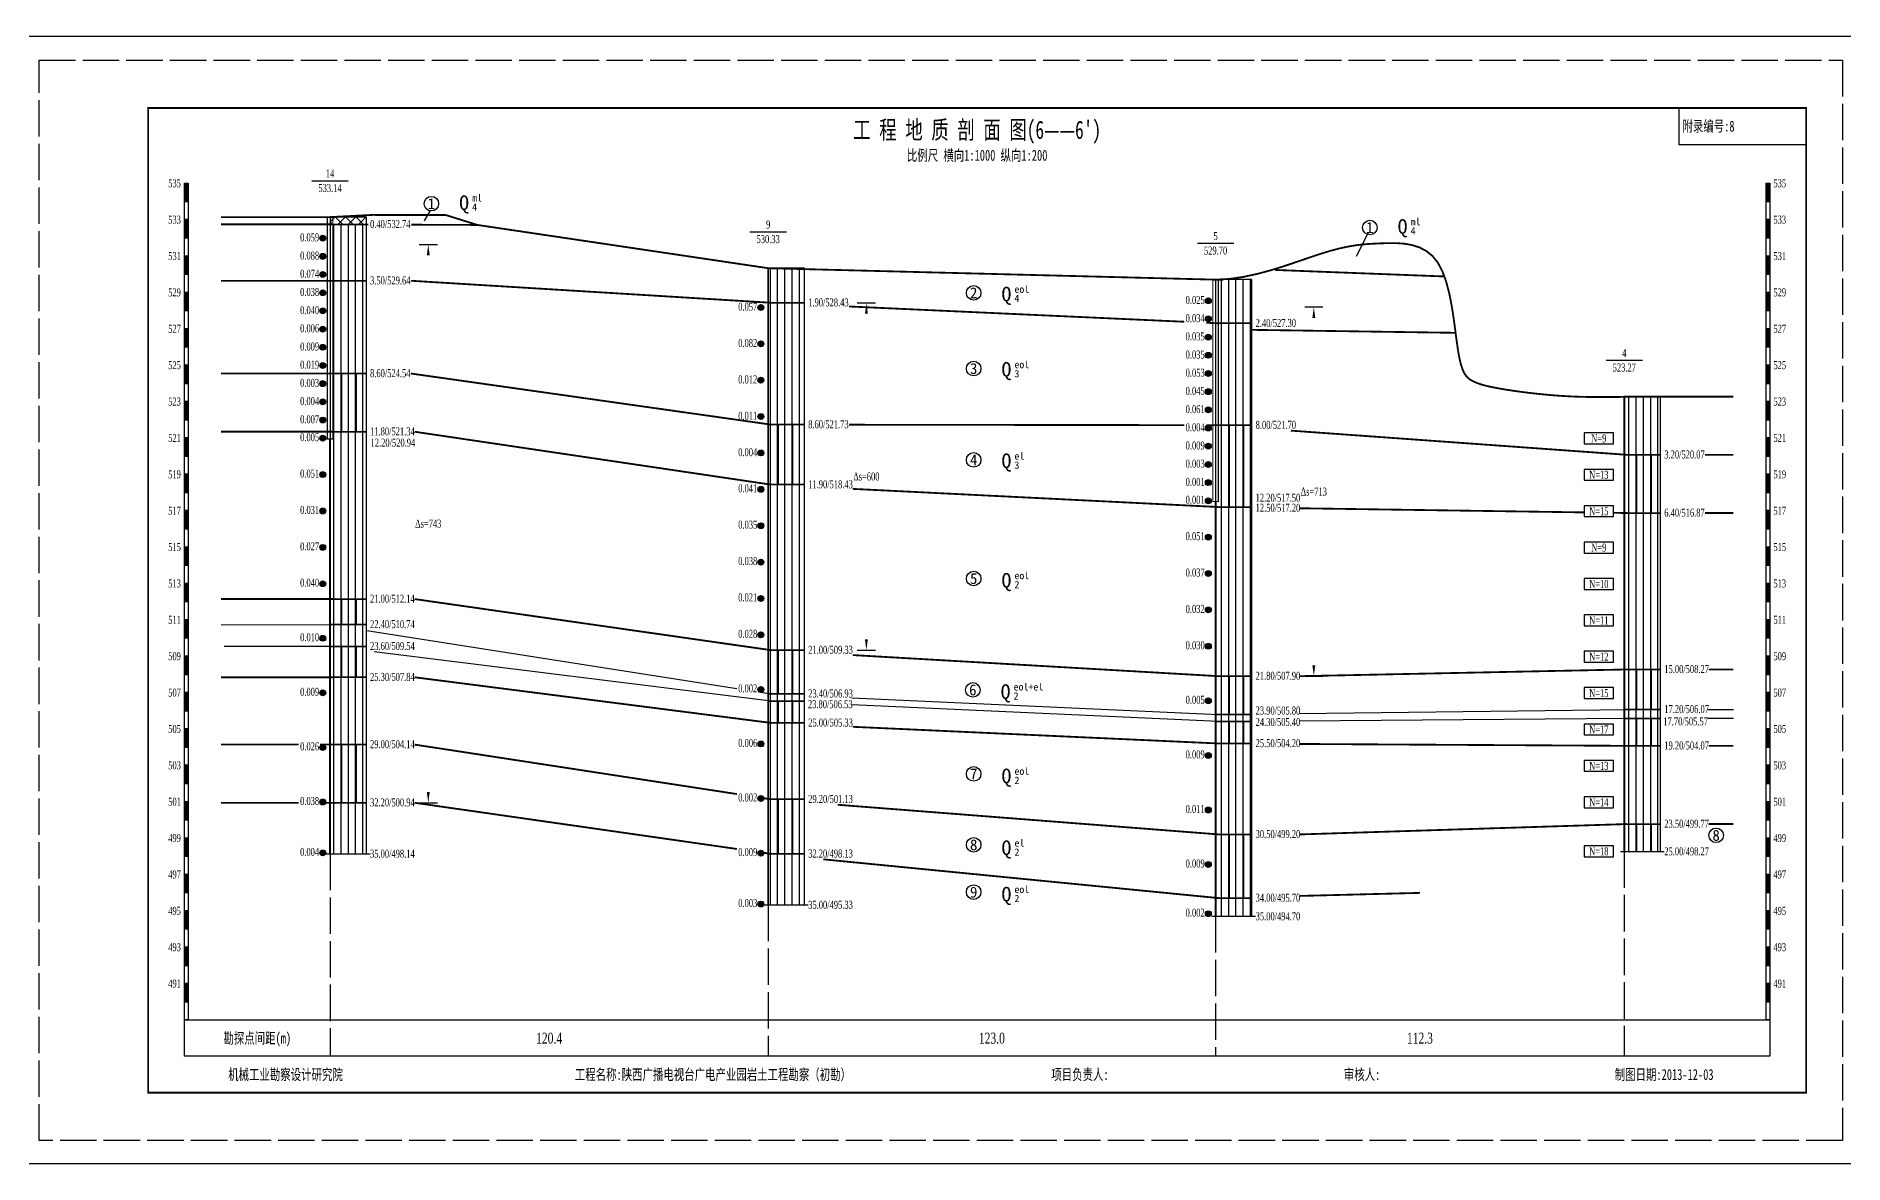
# Model space of a CAD drawing. Header units: millimetres. Extents: x -242 to 4355, y 2409 to 2741.
# Drawn here: x 2744.2 to 3241.1, y 2420 to 2730 of the extents above; entities that cross this region are included whole.
import ezdxf
from ezdxf.enums import TextEntityAlignment as Align

# ---------------------------------------------------------------- set-up
doc = ezdxf.new("R2010")
doc.units = ezdxf.units.MM
doc.linetypes.add('XX', pattern=[12, 10, -2])
doc.layers.add('MASKTEXT', color=7, linetype='Continuous')
doc.layers.add('黄土', color=52, linetype='Continuous')
doc.layers.add('打印边线框', color=3, linetype='Continuous', plot=False)
doc.styles.add('Dzcd', font='TIMES.TTF')
doc.styles.get("Standard").update_dxf_attribs({"font": 'SimSun.ttf'})
pattern_1 = [(90, (0, 6.59), (-2, 1e-16), [])]
pattern_2 = [(90, (0, 6.59), (-2, 1e-16), []), (90, (0.1, 6.59), (-4, 2e-16), []), (90, (0.2, 6.59), (-4, 2e-16), [])]

# ---------------------------------------------------------------- blocks, each defined once
blk = doc.blocks.new('TL_YZY')
h = blk.add_hatch(color=256)
edge = h.paths.add_edge_path()
edge.add_arc((0, -0.79), 0.8, 0, 360)
blk.add_circle((0, -0.79), 0.8)
blk = doc.blocks.new('TL_BGN')
for p, q in [((0, -3), (0, 0)), ((0, 0), (-8, 0)), ((-8, 0), (-8, -3)), ((-8, -3), (0, -3))]:
    blk.add_line(p, q)

msp = doc.modelspace()

# ---------------------------------------------------------------- hatches: boundary and pattern name
for points in [[(2784.966, 2684.559), (2784.966, 2689.559), (2785.966, 2689.559), (2785.966, 2684.559)], [(3219.736, 2684.559), (3219.736, 2689.559), (3220.736, 2689.559), (3220.736, 2684.559)], [(2784.966, 2674.559), (2784.966, 2679.559), (2785.966, 2679.559), (2785.966, 2674.559)], [(3219.736, 2674.559), (3219.736, 2679.559), (3220.736, 2679.559), (3220.736, 2674.559)], [(2784.966, 2664.559), (2784.966, 2669.559), (2785.966, 2669.559), (2785.966, 2664.559)], [(3219.736, 2664.559), (3219.736, 2669.559), (3220.736, 2669.559), (3220.736, 2664.559)], [(2784.966, 2654.559), (2784.966, 2659.559), (2785.966, 2659.559), (2785.966, 2654.559)], [(3219.736, 2654.559), (3219.736, 2659.559), (3220.736, 2659.559), (3220.736, 2654.559)], [(2784.966, 2644.559), (2784.966, 2649.559), (2785.966, 2649.559), (2785.966, 2644.559)], [(3219.736, 2644.559), (3219.736, 2649.559), (3220.736, 2649.559), (3220.736, 2644.559)], [(2784.966, 2634.559), (2784.966, 2639.559), (2785.966, 2639.559), (2785.966, 2634.559)], [(3219.736, 2634.559), (3219.736, 2639.559), (3220.736, 2639.559), (3220.736, 2634.559)], [(2784.966, 2624.559), (2784.966, 2629.559), (2785.966, 2629.559), (2785.966, 2624.559)], [(3219.736, 2624.559), (3219.736, 2629.559), (3220.736, 2629.559), (3220.736, 2624.559)], [(2784.966, 2614.559), (2784.966, 2619.559), (2785.966, 2619.559), (2785.966, 2614.559)], [(3219.736, 2614.559), (3219.736, 2619.559), (3220.736, 2619.559), (3220.736, 2614.559)], [(2784.966, 2604.559), (2784.966, 2609.559), (2785.966, 2609.559), (2785.966, 2604.559)], [(3219.736, 2604.559), (3219.736, 2609.559), (3220.736, 2609.559), (3220.736, 2604.559)], [(2784.966, 2594.559), (2784.966, 2599.559), (2785.966, 2599.559), (2785.966, 2594.559)], [(3219.736, 2594.559), (3219.736, 2599.559), (3220.736, 2599.559), (3220.736, 2594.559)], [(2784.966, 2584.559), (2784.966, 2589.559), (2785.966, 2589.559), (2785.966, 2584.559)], [(3219.736, 2584.559), (3219.736, 2589.559), (3220.736, 2589.559), (3220.736, 2584.559)], [(2784.966, 2574.559), (2784.966, 2579.559), (2785.966, 2579.559), (2785.966, 2574.559)], [(3219.736, 2574.559), (3219.736, 2579.559), (3220.736, 2579.559), (3220.736, 2574.559)], [(2784.966, 2564.559), (2784.966, 2569.559), (2785.966, 2569.559), (2785.966, 2564.559)], [(3219.736, 2564.559), (3219.736, 2569.559), (3220.736, 2569.559), (3220.736, 2564.559)], [(2784.966, 2554.559), (2784.966, 2559.559), (2785.966, 2559.559), (2785.966, 2554.559)], [(3219.736, 2554.559), (3219.736, 2559.559), (3220.736, 2559.559), (3220.736, 2554.559)], [(2784.966, 2544.559), (2784.966, 2549.559), (2785.966, 2549.559), (2785.966, 2544.559)], [(3219.736, 2544.559), (3219.736, 2549.559), (3220.736, 2549.559), (3220.736, 2544.559)], [(2784.966, 2534.559), (2784.966, 2539.559), (2785.966, 2539.559), (2785.966, 2534.559)], [(3219.736, 2534.559), (3219.736, 2539.559), (3220.736, 2539.559), (3220.736, 2534.559)], [(2784.966, 2524.559), (2784.966, 2529.559), (2785.966, 2529.559), (2785.966, 2524.559)], [(3219.736, 2524.559), (3219.736, 2529.559), (3220.736, 2529.559), (3220.736, 2524.559)], [(2784.966, 2514.559), (2784.966, 2519.559), (2785.966, 2519.559), (2785.966, 2514.559)], [(3219.736, 2514.559), (3219.736, 2519.559), (3220.736, 2519.559), (3220.736, 2514.559)], [(2784.966, 2504.559), (2784.966, 2509.559), (2785.966, 2509.559), (2785.966, 2504.559)], [(3219.736, 2504.559), (3219.736, 2509.559), (3220.736, 2509.559), (3220.736, 2504.559)], [(2784.966, 2494.559), (2784.966, 2499.559), (2785.966, 2499.559), (2785.966, 2494.559)], [(3219.736, 2494.559), (3219.736, 2499.559), (3220.736, 2499.559), (3220.736, 2494.559)], [(2784.966, 2484.559), (2784.966, 2489.559), (2785.966, 2489.559), (2785.966, 2484.559)], [(3219.736, 2484.559), (3219.736, 2489.559), (3220.736, 2489.559), (3220.736, 2484.559)], [(2784.966, 2474.559), (2784.966, 2479.559), (2785.966, 2479.559), (2785.966, 2474.559)], [(3219.736, 2474.559), (3219.736, 2479.559), (3220.736, 2479.559), (3220.736, 2474.559)], [(2784.966, 2464.559), (2784.966, 2469.559), (2785.966, 2469.559), (2785.966, 2464.559)], [(3219.736, 2464.559), (3219.736, 2469.559), (3220.736, 2469.559), (3220.736, 2464.559)]]:
    msp.add_hatch(color=0).paths.add_polyline_path(points)
h = msp.add_hatch()
h.set_pattern_fill('素填土', color=0, scale=0.5, style=0)
h.set_pattern_definition([(45, (2824.9662, 14.5593), (-1.4142136, 1.4142136), []), (315, (2824.9662, 14.5593), (1.4142136, 1.4142136), [])])
h.paths.add_polyline_path([(2824.966, 2680.259), (2824.966, 2678.259), (2834.966, 2678.259), (2834.966, 2680.259)])
h = msp.add_hatch()
h.set_pattern_fill('古土壤', color=0, scale=0.5, style=0)
h.set_pattern_definition(pattern_2)
h.paths.add_polyline_path([(2824.966, 2637.259), (2824.966, 2621.259), (2834.966, 2621.259), (2834.966, 2637.259)])
h = msp.add_hatch()
h.set_pattern_fill('古土壤', color=0, scale=0.5, style=0)
h.set_pattern_definition(pattern_2)
h.paths.add_polyline_path([(2945.406, 2623.209), (2945.406, 2606.709), (2955.406, 2606.709), (2955.406, 2623.209)])
h = msp.add_hatch()
h.set_pattern_fill('古土壤', color=0, scale=0.5, style=0)
h.set_pattern_definition(pattern_2)
h.paths.add_polyline_path([(3068.396, 2623.059), (3068.396, 2600.559), (3078.396, 2600.559), (3078.396, 2623.059)])
h = msp.add_hatch()
h.set_pattern_fill('古土壤', color=0, scale=0.5, style=0)
h.set_pattern_definition(pattern_2)
h.paths.add_polyline_path([(3180.736, 2614.909), (3180.736, 2598.909), (3190.736, 2598.909), (3190.736, 2614.909)])
h = msp.add_hatch()
h.set_pattern_fill('古土壤', color=0, scale=0.5, style=0)
h.set_pattern_definition(pattern_2)
h.paths.add_polyline_path([(2824.966, 2575.259), (2824.966, 2568.259), (2834.966, 2568.259), (2834.966, 2575.259)])
h = msp.add_hatch()
h.set_pattern_fill('古土壤', color=0, scale=0.5, style=0)
h.set_pattern_definition(pattern_2)
h.paths.add_polyline_path([(2824.966, 2562.259), (2824.966, 2553.759), (2834.966, 2553.759), (2834.966, 2562.259)])
h = msp.add_hatch()
h.set_pattern_fill('古土壤', color=0, scale=0.5, style=0)
h.set_pattern_definition(pattern_2)
h.paths.add_polyline_path([(2945.406, 2561.209), (2945.406, 2549.209), (2955.406, 2549.209), (2955.406, 2561.209)])
h = msp.add_hatch()
h.set_pattern_fill('古土壤', color=0, scale=0.5, style=0)
h.set_pattern_definition(pattern_2)
h.paths.add_polyline_path([(3180.736, 2555.909), (3180.736, 2544.909), (3190.736, 2544.909), (3190.736, 2555.909)])
h = msp.add_hatch()
h.set_pattern_fill('古土壤', color=0, scale=0.5, style=0)
h.set_pattern_definition(pattern_2)
h.paths.add_polyline_path([(3068.396, 2554.059), (3068.396, 2543.559), (3078.396, 2543.559), (3078.396, 2554.059)])
h = msp.add_hatch()
h.set_pattern_fill('古土壤', color=0, scale=0.5, style=0)
h.set_pattern_definition(pattern_2)
h.paths.add_polyline_path([(2945.406, 2547.209), (2945.406, 2541.209), (2955.406, 2541.209), (2955.406, 2547.209)])
h = msp.add_hatch()
h.set_pattern_fill('古土壤', color=0, scale=0.5, style=0)
h.set_pattern_definition(pattern_2)
h.paths.add_polyline_path([(3068.396, 2541.559), (3068.396, 2535.559), (3078.396, 2535.559), (3078.396, 2541.559)])
h = msp.add_hatch()
h.set_pattern_fill('古土壤', color=0, scale=0.5, style=0)
h.set_pattern_definition(pattern_2)
h.paths.add_polyline_path([(3180.736, 2542.409), (3180.736, 2534.909), (3190.736, 2534.909), (3190.736, 2542.409)])
h = msp.add_hatch()
h.set_pattern_fill('古土壤', color=0, scale=0.5, style=0)
h.set_pattern_definition(pattern_2)
h.paths.add_polyline_path([(2824.966, 2535.259), (2824.966, 2519.259), (2834.966, 2519.259), (2834.966, 2535.259)])
h = msp.add_hatch()
h.set_pattern_fill('古土壤', color=0, scale=0.5, style=0)
h.set_pattern_definition(pattern_2)
h.paths.add_polyline_path([(2945.406, 2520.209), (2945.406, 2505.209), (2955.406, 2505.209), (2955.406, 2520.209)])
h = msp.add_hatch()
h.set_pattern_fill('古土壤', color=0, scale=0.5, style=0)
h.set_pattern_definition(pattern_2)
h.paths.add_polyline_path([(3068.396, 2510.559), (3068.396, 2493.059), (3078.396, 2493.059), (3078.396, 2510.559)])
h = msp.add_hatch()
h.set_pattern_fill('古土壤', color=0, scale=0.5, style=0)
h.set_pattern_definition(pattern_2)
h.paths.add_polyline_path([(3180.736, 2513.409), (3180.736, 2505.909), (3190.736, 2505.909), (3190.736, 2513.409)])
at = {"layer": '黄土'}
h = msp.add_hatch(dxfattribs=at)
h.set_pattern_fill('黄土', color=0, scale=0.5, style=0)
h.set_pattern_definition(pattern_1)
h.paths.add_polyline_path([(2824.966, 2678.259), (2824.966, 2662.759), (2834.966, 2662.759), (2834.966, 2678.259)])
h = msp.add_hatch(dxfattribs=at)
h.set_pattern_fill('黄土', color=0, scale=0.5, style=0)
h.set_pattern_definition(pattern_1)
h.paths.add_polyline_path([(2945.406, 2666.209), (2945.406, 2656.709), (2955.406, 2656.709), (2955.406, 2666.209)])
h = msp.add_hatch(dxfattribs=at)
h.set_pattern_fill('黄土', color=0, scale=0.5, style=0)
h.set_pattern_definition(pattern_1)
h.paths.add_polyline_path([(2824.966, 2662.759), (2824.966, 2637.259), (2834.966, 2637.259), (2834.966, 2662.759)])
h = msp.add_hatch(dxfattribs=at)
h.set_pattern_fill('黄土', color=0, scale=0.5, style=0)
h.set_pattern_definition(pattern_1)
h.paths.add_polyline_path([(3068.396, 2663.059), (3068.396, 2651.059), (3078.396, 2651.059), (3078.396, 2663.059)])
h = msp.add_hatch(dxfattribs=at)
h.set_pattern_fill('黄土', color=0, scale=0.5, style=0)
h.set_pattern_definition(pattern_1)
h.paths.add_polyline_path([(2945.406, 2656.709), (2945.406, 2623.209), (2955.406, 2623.209), (2955.406, 2656.709)])
h = msp.add_hatch(dxfattribs=at)
h.set_pattern_fill('黄土', color=0, scale=0.5, style=0)
h.set_pattern_definition(pattern_1)
h.paths.add_polyline_path([(3068.396, 2651.059), (3068.396, 2623.059), (3078.396, 2623.059), (3078.396, 2651.059)])
h = msp.add_hatch(dxfattribs=at)
h.set_pattern_fill('黄土', color=0, scale=0.5, style=0)
h.set_pattern_definition(pattern_1)
h.paths.add_polyline_path([(3180.736, 2630.909), (3180.736, 2614.909), (3190.736, 2614.909), (3190.736, 2630.909)])
h = msp.add_hatch(dxfattribs=at)
h.set_pattern_fill('黄土', color=0, scale=0.5, style=0)
h.set_pattern_definition(pattern_1)
h.paths.add_polyline_path([(2824.966, 2621.259), (2824.966, 2575.259), (2834.966, 2575.259), (2834.966, 2621.259)])
h = msp.add_hatch(dxfattribs=at)
h.set_pattern_fill('黄土', color=0, scale=0.5, style=0)
h.set_pattern_definition(pattern_1)
h.paths.add_polyline_path([(2945.406, 2606.709), (2945.406, 2561.209), (2955.406, 2561.209), (2955.406, 2606.709)])
h = msp.add_hatch(dxfattribs=at)
h.set_pattern_fill('黄土', color=0, scale=0.5, style=0)
h.set_pattern_definition(pattern_1)
h.paths.add_polyline_path([(3068.396, 2600.559), (3068.396, 2554.059), (3078.396, 2554.059), (3078.396, 2600.559)])
h = msp.add_hatch(dxfattribs=at)
h.set_pattern_fill('黄土', color=0, scale=0.5, style=0)
h.set_pattern_definition(pattern_1)
h.paths.add_polyline_path([(3180.736, 2598.909), (3180.736, 2555.909), (3190.736, 2555.909), (3190.736, 2598.909)])
h = msp.add_hatch(dxfattribs=at)
h.set_pattern_fill('黄土', color=0, scale=0.5, style=0)
h.set_pattern_definition(pattern_1)
h.paths.add_polyline_path([(2824.966, 2568.259), (2824.966, 2562.259), (2834.966, 2562.259), (2834.966, 2568.259)])
h = msp.add_hatch(dxfattribs=at)
h.set_pattern_fill('黄土', color=0, scale=0.5, style=0)
h.set_pattern_definition(pattern_1)
h.paths.add_polyline_path([(2824.966, 2553.759), (2824.966, 2535.259), (2834.966, 2535.259), (2834.966, 2553.759)])
h = msp.add_hatch(dxfattribs=at)
h.set_pattern_fill('黄土', color=0, scale=0.5, style=0)
h.set_pattern_definition(pattern_1)
h.paths.add_polyline_path([(2945.406, 2549.209), (2945.406, 2547.209), (2955.406, 2547.209), (2955.406, 2549.209)])
h = msp.add_hatch(dxfattribs=at)
h.set_pattern_fill('黄土', color=0, scale=0.5, style=0)
h.set_pattern_definition(pattern_1)
h.paths.add_polyline_path([(3180.736, 2544.909), (3180.736, 2542.409), (3190.736, 2542.409), (3190.736, 2544.909)])
h = msp.add_hatch(dxfattribs=at)
h.set_pattern_fill('黄土', color=0, scale=0.5, style=0)
h.set_pattern_definition(pattern_1)
h.paths.add_polyline_path([(2945.406, 2541.209), (2945.406, 2520.209), (2955.406, 2520.209), (2955.406, 2541.209)])
h = msp.add_hatch(dxfattribs=at)
h.set_pattern_fill('黄土', color=0, scale=0.5, style=0)
h.set_pattern_definition(pattern_1)
h.paths.add_polyline_path([(3068.396, 2543.559), (3068.396, 2541.559), (3078.396, 2541.559), (3078.396, 2543.559)])
h = msp.add_hatch(dxfattribs=at)
h.set_pattern_fill('黄土', color=0, scale=0.5, style=0)
h.set_pattern_definition(pattern_1)
h.paths.add_polyline_path([(3068.396, 2535.559), (3068.396, 2510.559), (3078.396, 2510.559), (3078.396, 2535.559)])
h = msp.add_hatch(dxfattribs=at)
h.set_pattern_fill('黄土', color=0, scale=0.5, style=0)
h.set_pattern_definition(pattern_1)
h.paths.add_polyline_path([(3180.736, 2534.909), (3180.736, 2513.409), (3190.736, 2513.409), (3190.736, 2534.909)])
h = msp.add_hatch(dxfattribs=at)
h.set_pattern_fill('黄土', color=0, scale=0.5, style=0)
h.set_pattern_definition(pattern_1)
h.paths.add_polyline_path([(2824.966, 2519.259), (2824.966, 2505.259), (2834.966, 2505.259), (2834.966, 2519.259)])
h = msp.add_hatch(dxfattribs=at)
h.set_pattern_fill('黄土', color=0, scale=0.5, style=0)
h.set_pattern_definition(pattern_1)
h.paths.add_polyline_path([(2945.406, 2505.209), (2945.406, 2491.209), (2955.406, 2491.209), (2955.406, 2505.209)])
h = msp.add_hatch(dxfattribs=at)
h.set_pattern_fill('黄土', color=0, scale=0.5, style=0)
h.set_pattern_definition(pattern_1)
h.paths.add_polyline_path([(3068.396, 2493.059), (3068.396, 2488.059), (3078.396, 2488.059), (3078.396, 2493.059)])

# ---------------------------------------------------------------- linework, layer by layer
at = {"color": 0}
for p, q in [((2819.966, 2690.259), (2829.966, 2690.259)), ((2852.511, 2682.116), (2850.807, 2679.257)), ((2940.406, 2676.209), (2950.406, 2676.209)), ((3110.383, 2676.151), (3107.058, 2669.387)), ((2849.466, 2672.759), (2854.466, 2672.759)), ((3063.396, 2673.059), (3073.396, 2673.059)), ((2969.906, 2656.709), (2974.906, 2656.709)), ((3092.896, 2655.559), (3097.896, 2655.559)), ((3175.736, 2640.909), (3185.736, 2640.909)), ((2795.066, 2568.159), (2825.766, 2568.259)), ((2835.066, 2566.585), (2936.812, 2550.678)), ((2824.966, 2562.259), (2795.866, 2562.259)), ((2946.206, 2547.209), (2837.06, 2560.759)), ((2969.906, 2561.209), (2974.906, 2561.209)), ((2942.777, 2549.745), (2946.206, 2549.209)), ((3092.896, 2554.059), (3097.896, 2554.059)), ((2968.386, 2548.076), (3069.196, 2543.559)), ((3069.196, 2541.559), (2968.386, 2546.157)), ((3091.376, 2543.755), (3181.536, 2544.909)), ((3203.716, 2544.886), (3210.736, 2544.909)), ((3181.536, 2542.409), (3091.376, 2541.733)), ((3210.736, 2542.409), (3203.716, 2542.409)), ((2849.466, 2519.259), (2854.466, 2519.259)), ((2823.966, 2505.259), (2835.966, 2505.259)), ((3179.736, 2505.909), (3191.736, 2505.909)), ((2944.406, 2491.209), (2956.406, 2491.209)), ((3067.396, 2488.059), (3079.396, 2488.059))]:
    msp.add_line(p, q, dxfattribs=at)
at = {"color": 0, "linetype": 'XX'}
for p, q in [((2824.966, 2505.259), (2824.966, 2449.559)), ((3180.736, 2505.909), (3180.736, 2449.559)), ((2945.406, 2491.209), (2945.406, 2449.559)), ((3068.396, 2488.059), (3068.396, 2449.559))]:
    msp.add_line(p, q, dxfattribs=at)
at = {"color": 0, "const_width": 0.5}
msp.add_lwpolyline([(2774.966, 2439.559), (2774.966, 2710.259), (3230.736, 2710.259), (3230.736, 2439.559)], close=True, dxfattribs=at)
at = {"color": 0}
msp.add_lwpolyline([(3195.736, 2710.259), (3195.736, 2700.259), (3230.736, 2700.259)], dxfattribs=at)
for points in [[(2784.966, 2684.559), (2784.966, 2689.559), (2785.966, 2689.559), (2785.966, 2684.559)], [(3219.736, 2684.559), (3219.736, 2689.559), (3220.736, 2689.559), (3220.736, 2684.559)], [(2784.966, 2679.559), (2784.966, 2684.559), (2785.966, 2684.559), (2785.966, 2679.559)], [(3219.736, 2679.559), (3219.736, 2684.559), (3220.736, 2684.559), (3220.736, 2679.559)], [(2784.966, 2674.559), (2784.966, 2679.559), (2785.966, 2679.559), (2785.966, 2674.559)], [(2824.966, 2680.259), (2824.966, 2678.259), (2834.966, 2678.259), (2834.966, 2680.259)], [(3219.736, 2674.559), (3219.736, 2679.559), (3220.736, 2679.559), (3220.736, 2674.559)], [(2784.966, 2669.559), (2784.966, 2674.559), (2785.966, 2674.559), (2785.966, 2669.559)], [(2824.966, 2678.259), (2824.966, 2662.759), (2834.966, 2662.759), (2834.966, 2678.259)], [(3219.736, 2669.559), (3219.736, 2674.559), (3220.736, 2674.559), (3220.736, 2669.559)], [(2784.966, 2664.559), (2784.966, 2669.559), (2785.966, 2669.559), (2785.966, 2664.559)], [(3219.736, 2664.559), (3219.736, 2669.559), (3220.736, 2669.559), (3220.736, 2664.559)], [(2784.966, 2659.559), (2784.966, 2664.559), (2785.966, 2664.559), (2785.966, 2659.559)], [(2945.406, 2666.209), (2945.406, 2656.709), (2955.406, 2656.709), (2955.406, 2666.209)], [(3219.736, 2659.559), (3219.736, 2664.559), (3220.736, 2664.559), (3220.736, 2659.559)], [(2784.966, 2654.559), (2784.966, 2659.559), (2785.966, 2659.559), (2785.966, 2654.559)], [(2824.966, 2662.759), (2824.966, 2637.259), (2834.966, 2637.259), (2834.966, 2662.759)], [(3068.396, 2663.059), (3068.396, 2651.059), (3078.396, 2651.059), (3078.396, 2663.059)], [(3219.736, 2654.559), (3219.736, 2659.559), (3220.736, 2659.559), (3220.736, 2654.559)], [(2784.966, 2649.559), (2784.966, 2654.559), (2785.966, 2654.559), (2785.966, 2649.559)], [(2945.406, 2656.709), (2945.406, 2623.209), (2955.406, 2623.209), (2955.406, 2656.709)], [(3219.736, 2649.559), (3219.736, 2654.559), (3220.736, 2654.559), (3220.736, 2649.559)], [(2784.966, 2644.559), (2784.966, 2649.559), (2785.966, 2649.559), (2785.966, 2644.559)], [(3068.396, 2651.059), (3068.396, 2623.059), (3078.396, 2623.059), (3078.396, 2651.059)], [(3219.736, 2644.559), (3219.736, 2649.559), (3220.736, 2649.559), (3220.736, 2644.559)], [(2784.966, 2639.559), (2784.966, 2644.559), (2785.966, 2644.559), (2785.966, 2639.559)], [(3219.736, 2639.559), (3219.736, 2644.559), (3220.736, 2644.559), (3220.736, 2639.559)], [(2784.966, 2634.559), (2784.966, 2639.559), (2785.966, 2639.559), (2785.966, 2634.559)], [(3219.736, 2634.559), (3219.736, 2639.559), (3220.736, 2639.559), (3220.736, 2634.559)], [(2784.966, 2629.559), (2784.966, 2634.559), (2785.966, 2634.559), (2785.966, 2629.559)], [(2824.966, 2637.259), (2824.966, 2621.259), (2834.966, 2621.259), (2834.966, 2637.259)], [(3219.736, 2629.559), (3219.736, 2634.559), (3220.736, 2634.559), (3220.736, 2629.559)], [(2784.966, 2624.559), (2784.966, 2629.559), (2785.966, 2629.559), (2785.966, 2624.559)], [(3180.736, 2630.909), (3180.736, 2614.909), (3190.736, 2614.909), (3190.736, 2630.909)], [(3219.736, 2624.559), (3219.736, 2629.559), (3220.736, 2629.559), (3220.736, 2624.559)], [(2784.966, 2619.559), (2784.966, 2624.559), (2785.966, 2624.559), (2785.966, 2619.559)], [(3219.736, 2619.559), (3219.736, 2624.559), (3220.736, 2624.559), (3220.736, 2619.559)], [(2784.966, 2614.559), (2784.966, 2619.559), (2785.966, 2619.559), (2785.966, 2614.559)], [(2824.966, 2621.259), (2824.966, 2575.259), (2834.966, 2575.259), (2834.966, 2621.259)], [(2945.406, 2623.209), (2945.406, 2606.709), (2955.406, 2606.709), (2955.406, 2623.209)], [(3068.396, 2623.059), (3068.396, 2600.559), (3078.396, 2600.559), (3078.396, 2623.059)], [(3219.736, 2614.559), (3219.736, 2619.559), (3220.736, 2619.559), (3220.736, 2614.559)], [(2784.966, 2609.559), (2784.966, 2614.559), (2785.966, 2614.559), (2785.966, 2609.559)], [(3180.736, 2614.909), (3180.736, 2598.909), (3190.736, 2598.909), (3190.736, 2614.909)], [(3219.736, 2609.559), (3219.736, 2614.559), (3220.736, 2614.559), (3220.736, 2609.559)], [(2784.966, 2604.559), (2784.966, 2609.559), (2785.966, 2609.559), (2785.966, 2604.559)], [(3219.736, 2604.559), (3219.736, 2609.559), (3220.736, 2609.559), (3220.736, 2604.559)], [(2784.966, 2599.559), (2784.966, 2604.559), (2785.966, 2604.559), (2785.966, 2599.559)], [(2945.406, 2606.709), (2945.406, 2561.209), (2955.406, 2561.209), (2955.406, 2606.709)], [(3219.736, 2599.559), (3219.736, 2604.559), (3220.736, 2604.559), (3220.736, 2599.559)], [(2784.966, 2594.559), (2784.966, 2599.559), (2785.966, 2599.559), (2785.966, 2594.559)], [(3068.396, 2600.559), (3068.396, 2554.059), (3078.396, 2554.059), (3078.396, 2600.559)], [(3180.736, 2598.909), (3180.736, 2555.909), (3190.736, 2555.909), (3190.736, 2598.909)], [(3219.736, 2594.559), (3219.736, 2599.559), (3220.736, 2599.559), (3220.736, 2594.559)], [(2784.966, 2589.559), (2784.966, 2594.559), (2785.966, 2594.559), (2785.966, 2589.559)], [(3219.736, 2589.559), (3219.736, 2594.559), (3220.736, 2594.559), (3220.736, 2589.559)], [(2784.966, 2584.559), (2784.966, 2589.559), (2785.966, 2589.559), (2785.966, 2584.559)], [(3219.736, 2584.559), (3219.736, 2589.559), (3220.736, 2589.559), (3220.736, 2584.559)], [(2784.966, 2579.559), (2784.966, 2584.559), (2785.966, 2584.559), (2785.966, 2579.559)], [(3219.736, 2579.559), (3219.736, 2584.559), (3220.736, 2584.559), (3220.736, 2579.559)], [(2784.966, 2574.559), (2784.966, 2579.559), (2785.966, 2579.559), (2785.966, 2574.559)], [(3219.736, 2574.559), (3219.736, 2579.559), (3220.736, 2579.559), (3220.736, 2574.559)], [(2784.966, 2569.559), (2784.966, 2574.559), (2785.966, 2574.559), (2785.966, 2569.559)], [(2824.966, 2575.259), (2824.966, 2568.259), (2834.966, 2568.259), (2834.966, 2575.259)], [(3219.736, 2569.559), (3219.736, 2574.559), (3220.736, 2574.559), (3220.736, 2569.559)], [(2784.966, 2564.559), (2784.966, 2569.559), (2785.966, 2569.559), (2785.966, 2564.559)], [(3219.736, 2564.559), (3219.736, 2569.559), (3220.736, 2569.559), (3220.736, 2564.559)], [(2784.966, 2559.559), (2784.966, 2564.559), (2785.966, 2564.559), (2785.966, 2559.559)], [(2824.966, 2568.259), (2824.966, 2562.259), (2834.966, 2562.259), (2834.966, 2568.259)], [(3219.736, 2559.559), (3219.736, 2564.559), (3220.736, 2564.559), (3220.736, 2559.559)], [(2784.966, 2554.559), (2784.966, 2559.559), (2785.966, 2559.559), (2785.966, 2554.559)], [(2824.966, 2562.259), (2824.966, 2553.759), (2834.966, 2553.759), (2834.966, 2562.259)], [(2945.406, 2561.209), (2945.406, 2549.209), (2955.406, 2549.209), (2955.406, 2561.209)], [(3219.736, 2554.559), (3219.736, 2559.559), (3220.736, 2559.559), (3220.736, 2554.559)], [(2784.966, 2549.559), (2784.966, 2554.559), (2785.966, 2554.559), (2785.966, 2549.559)], [(3180.736, 2555.909), (3180.736, 2544.909), (3190.736, 2544.909), (3190.736, 2555.909)], [(3219.736, 2549.559), (3219.736, 2554.559), (3220.736, 2554.559), (3220.736, 2549.559)], [(2784.966, 2544.559), (2784.966, 2549.559), (2785.966, 2549.559), (2785.966, 2544.559)], [(2824.966, 2553.759), (2824.966, 2535.259), (2834.966, 2535.259), (2834.966, 2553.759)], [(2945.406, 2549.209), (2945.406, 2547.209), (2955.406, 2547.209), (2955.406, 2549.209)], [(3068.396, 2554.059), (3068.396, 2543.559), (3078.396, 2543.559), (3078.396, 2554.059)], [(3219.736, 2544.559), (3219.736, 2549.559), (3220.736, 2549.559), (3220.736, 2544.559)], [(2784.966, 2539.559), (2784.966, 2544.559), (2785.966, 2544.559), (2785.966, 2539.559)], [(2945.406, 2547.209), (2945.406, 2541.209), (2955.406, 2541.209), (2955.406, 2547.209)], [(3180.736, 2544.909), (3180.736, 2542.409), (3190.736, 2542.409), (3190.736, 2544.909)], [(3219.736, 2539.559), (3219.736, 2544.559), (3220.736, 2544.559), (3220.736, 2539.559)], [(2784.966, 2534.559), (2784.966, 2539.559), (2785.966, 2539.559), (2785.966, 2534.559)], [(2945.406, 2541.209), (2945.406, 2520.209), (2955.406, 2520.209), (2955.406, 2541.209)], [(3068.396, 2543.559), (3068.396, 2541.559), (3078.396, 2541.559), (3078.396, 2543.559)], [(3068.396, 2541.559), (3068.396, 2535.559), (3078.396, 2535.559), (3078.396, 2541.559)], [(3180.736, 2542.409), (3180.736, 2534.909), (3190.736, 2534.909), (3190.736, 2542.409)], [(3219.736, 2534.559), (3219.736, 2539.559), (3220.736, 2539.559), (3220.736, 2534.559)], [(2784.966, 2529.559), (2784.966, 2534.559), (2785.966, 2534.559), (2785.966, 2529.559)], [(2824.966, 2535.259), (2824.966, 2519.259), (2834.966, 2519.259), (2834.966, 2535.259)], [(3068.396, 2535.559), (3068.396, 2510.559), (3078.396, 2510.559), (3078.396, 2535.559)], [(3180.736, 2534.909), (3180.736, 2513.409), (3190.736, 2513.409), (3190.736, 2534.909)], [(3219.736, 2529.559), (3219.736, 2534.559), (3220.736, 2534.559), (3220.736, 2529.559)], [(2784.966, 2524.559), (2784.966, 2529.559), (2785.966, 2529.559), (2785.966, 2524.559)], [(3219.736, 2524.559), (3219.736, 2529.559), (3220.736, 2529.559), (3220.736, 2524.559)], [(2784.966, 2519.559), (2784.966, 2524.559), (2785.966, 2524.559), (2785.966, 2519.559)], [(3219.736, 2519.559), (3219.736, 2524.559), (3220.736, 2524.559), (3220.736, 2519.559)], [(2784.966, 2514.559), (2784.966, 2519.559), (2785.966, 2519.559), (2785.966, 2514.559)], [(2945.406, 2520.209), (2945.406, 2505.209), (2955.406, 2505.209), (2955.406, 2520.209)], [(3219.736, 2514.559), (3219.736, 2519.559), (3220.736, 2519.559), (3220.736, 2514.559)], [(2784.966, 2509.559), (2784.966, 2514.559), (2785.966, 2514.559), (2785.966, 2509.559)], [(2824.966, 2519.259), (2824.966, 2505.259), (2834.966, 2505.259), (2834.966, 2519.259)], [(3219.736, 2509.559), (3219.736, 2514.559), (3220.736, 2514.559), (3220.736, 2509.559)], [(2784.966, 2504.559), (2784.966, 2509.559), (2785.966, 2509.559), (2785.966, 2504.559)], [(3068.396, 2510.559), (3068.396, 2493.059), (3078.396, 2493.059), (3078.396, 2510.559)], [(3180.736, 2513.409), (3180.736, 2505.909), (3190.736, 2505.909), (3190.736, 2513.409)], [(3219.736, 2504.559), (3219.736, 2509.559), (3220.736, 2509.559), (3220.736, 2504.559)], [(2784.966, 2499.559), (2784.966, 2504.559), (2785.966, 2504.559), (2785.966, 2499.559)], [(2945.406, 2505.209), (2945.406, 2491.209), (2955.406, 2491.209), (2955.406, 2505.209)], [(3219.736, 2499.559), (3219.736, 2504.559), (3220.736, 2504.559), (3220.736, 2499.559)], [(2784.966, 2494.559), (2784.966, 2499.559), (2785.966, 2499.559), (2785.966, 2494.559)], [(3219.736, 2494.559), (3219.736, 2499.559), (3220.736, 2499.559), (3220.736, 2494.559)], [(2784.966, 2489.559), (2784.966, 2494.559), (2785.966, 2494.559), (2785.966, 2489.559)], [(3219.736, 2489.559), (3219.736, 2494.559), (3220.736, 2494.559), (3220.736, 2489.559)], [(2784.966, 2484.559), (2784.966, 2489.559), (2785.966, 2489.559), (2785.966, 2484.559)], [(3068.396, 2493.059), (3068.396, 2488.059), (3078.396, 2488.059), (3078.396, 2493.059)], [(3219.736, 2484.559), (3219.736, 2489.559), (3220.736, 2489.559), (3220.736, 2484.559)], [(2784.966, 2479.559), (2784.966, 2484.559), (2785.966, 2484.559), (2785.966, 2479.559)], [(3219.736, 2479.559), (3219.736, 2484.559), (3220.736, 2484.559), (3220.736, 2479.559)], [(2784.966, 2474.559), (2784.966, 2479.559), (2785.966, 2479.559), (2785.966, 2474.559)], [(3219.736, 2474.559), (3219.736, 2479.559), (3220.736, 2479.559), (3220.736, 2474.559)], [(2784.966, 2469.559), (2784.966, 2474.559), (2785.966, 2474.559), (2785.966, 2469.559)], [(3219.736, 2469.559), (3219.736, 2474.559), (3220.736, 2474.559), (3220.736, 2469.559)], [(2784.966, 2464.559), (2784.966, 2469.559), (2785.966, 2469.559), (2785.966, 2464.559)], [(3219.736, 2464.559), (3219.736, 2469.559), (3220.736, 2469.559), (3220.736, 2464.559)], [(2784.966, 2459.559), (2784.966, 2464.559), (2785.966, 2464.559), (2785.966, 2459.559)], [(3219.736, 2459.559), (3219.736, 2464.559), (3220.736, 2464.559), (3220.736, 2459.559)], [(2784.966, 2459.559), (3220.736, 2459.559), (3220.736, 2449.559), (2784.966, 2449.559)]]:
    msp.add_lwpolyline(points, close=True, dxfattribs=at)
at = {"color": 0, "const_width": 0.5}
for points in [[(2794.966, 2680.259), (2824.966, 2680.259), (2836.654, 2680.857), (2856.755, 2680.834), (2865.478, 2678.1), (2945.406, 2666.209), (2976.154, 2665.422), (3006.901, 2664.634), (3037.649, 2663.847), (3068.396, 2663.059), (3070.482, 2663.059)], [(2825.766, 2678.259), (2794.966, 2678.259)], [(2834.912, 2678.214), (2835.473, 2678.212)], [(2847.327, 2678.168), (2865.478, 2678.1)], [(3068.396, 2663.059), (3072.192, 2663.263), (3076.041, 2663.821), (3079.889, 2664.653), (3083.678, 2665.679), (3087.354, 2666.82), (3090.861, 2667.996), (3094.142, 2669.127), (3097.142, 2670.133), (3099.824, 2670.952), (3102.227, 2671.591), (3104.407, 2672.076), (3106.422, 2672.43), (3108.329, 2672.68), (3110.187, 2672.849), (3112.051, 2672.963), (3113.979, 2673.047), (3116.011, 2673.11), (3118.116, 2673.1), (3120.244, 2672.948), (3122.346, 2672.588), (3124.374, 2671.95), (3126.277, 2670.967), (3128.008, 2669.571), (3129.516, 2667.694), (3130.767, 2665.301), (3131.783, 2662.488), (3132.601, 2659.383), (3133.256, 2656.115), (3133.784, 2652.811), (3134.223, 2649.601), (3134.608, 2646.614), (3134.976, 2643.977), (3135.357, 2641.788), (3135.763, 2640.023), (3136.196, 2638.627), (3136.663, 2637.544), (3137.168, 2636.718), (3137.716, 2636.095), (3138.312, 2635.619), (3138.96, 2635.234), (3139.665, 2634.894), (3140.426, 2634.587), (3141.243, 2634.307), (3142.117, 2634.051), (3143.045, 2633.814), (3144.028, 2633.593), (3145.065, 2633.383), (3146.156, 2633.18), (3147.299, 2632.981), (3148.495, 2632.784), (3149.74, 2632.592), (3151.035, 2632.404), (3152.377, 2632.221), (3153.765, 2632.043), (3155.197, 2631.872), (3156.673, 2631.706), (3158.192, 2631.548), (3159.754, 2631.4), (3161.361, 2631.262), (3163.014, 2631.139), (3164.715, 2631.031), (3166.466, 2630.942), (3168.268, 2630.873), (3170.123, 2630.826), (3172.078, 2630.804), (3174.367, 2630.801), (3177.268, 2630.812), (3181.061, 2630.834), (3186.025, 2630.859), (3192.44, 2630.884), (3200.584, 2630.902), (3210.736, 2630.909)], [(2967.621, 2665.641), (2968.408, 2665.641)], [(3084.746, 2665.73), (3131.019, 2663.951)], [(2825.766, 2662.759), (2794.966, 2662.759)], [(2847.181, 2662.759), (2946.206, 2656.709)], [(2967.621, 2655.69), (3059.802, 2651.488)], [(3065.877, 2651.211), (3069.196, 2651.059)], [(3078.396, 2649.265), (3134.525, 2648.445)], [(2825.766, 2637.259), (2794.966, 2637.259)], [(2847.181, 2637.259), (2946.206, 2623.209)], [(3202.951, 2630.909), (3210.736, 2630.909)], [(3202.951, 2630.909), (3210.736, 2630.909)], [(2825.766, 2621.259), (2794.966, 2621.259)], [(2848.196, 2621.259), (2946.206, 2606.709)], [(2967.621, 2623.183), (3059.802, 2623.071)], [(3065.877, 2623.063), (3069.196, 2623.059)], [(3089.086, 2621.559), (3181.536, 2614.909)], [(3202.951, 2614.909), (3210.736, 2614.909)], [(2968.636, 2605.548), (3069.196, 2600.559)], [(3091.626, 2600.218), (3169.882, 2599.079)], [(3177.659, 2598.966), (3181.536, 2598.909)], [(3202.951, 2598.909), (3210.736, 2598.909)], [(2825.766, 2575.259), (2794.966, 2575.259)], [(2848.196, 2575.259), (2946.206, 2561.209)], [(2968.636, 2559.86), (3069.196, 2554.059)], [(3091.626, 2554.059), (3181.536, 2555.909)], [(3203.966, 2555.909), (3210.736, 2555.909)], [(2825.766, 2553.759), (2794.966, 2553.759)], [(2848.196, 2553.759), (2946.206, 2541.209)], [(2968.636, 2540.143), (3069.196, 2535.559)], [(2816.372, 2535.259), (2794.966, 2535.259)], [(2825.766, 2535.259), (2822.248, 2535.259)], [(2848.196, 2535.259), (2936.812, 2521.652)], [(3091.626, 2535.425), (3181.536, 2534.909)], [(3203.966, 2534.909), (3210.736, 2534.909)], [(2816.372, 2519.259), (2794.966, 2519.259)], [(2825.766, 2519.259), (2822.337, 2519.259)], [(2848.196, 2519.259), (2936.812, 2506.556)], [(2942.872, 2520.721), (2946.206, 2520.209)], [(2964.515, 2518.709), (3069.196, 2510.559)], [(3091.626, 2510.559), (3181.536, 2513.409)], [(3203.966, 2513.409), (3210.736, 2513.409)], [(2942.868, 2505.688), (2946.206, 2505.209)], [(2960.588, 2503.709), (3069.196, 2493.059)], [(3091.626, 2493.649), (3124.566, 2494.486)]]:
    msp.add_lwpolyline(points, dxfattribs=at)
at = {"color": 0}
for points in [[(2824.216, 2680.259, 0.3, 0.3, 0), (2824.216, 2619.259, 0.3, 0.3, 0), (2825.716, 2619.259, 0.3, 0.3, 0), (2825.716, 2680.259, 0, 0, 0)], [(2851.966, 2597.509, 0, 0, 0), (2851.966, 2672.759, 0, 0.8, 0), (2851.966, 2669.759, 0, 0, 0)], [(2945.406, 2666.209, 0.5, 0.5, 0), (2945.406, 2491.209, 0, 0, 0)], [(3067.646, 2663.059, 0.3, 0.3, 0), (3067.646, 2602.059, 0.3, 0.3, 0), (3069.146, 2602.059, 0.3, 0.3, 0), (3069.146, 2663.059, 0, 0, 0)], [(2972.406, 2610.459, 0, 0, 0), (2972.406, 2656.709, 0, 0.8, 0), (2972.406, 2653.709, 0, 0, 0)], [(3095.396, 2606.309, 0, 0, 0), (3095.396, 2655.559, 0, 0.8, 0), (3095.396, 2652.559, 0, 0, 0)], [(3180.736, 2630.909, 0.5, 0.5, 0), (3180.736, 2505.909, 0, 0, 0)], [(2824.966, 2619.259, 0.5, 0.5, 0), (2824.966, 2505.259, 0, 0, 0)], [(2972.406, 2607.459, 0, 0, 0), (2972.406, 2561.209, 0, 0.8, 0), (2972.406, 2564.209, 0, 0, 0)], [(3068.396, 2602.059, 0.5, 0.5, 0), (3068.396, 2488.059, 0, 0, 0)], [(3095.396, 2603.309, 0, 0, 0), (3095.396, 2554.059, 0, 0.8, 0), (3095.396, 2557.059, 0, 0, 0)], [(2851.966, 2594.509, 0, 0, 0), (2851.966, 2519.259, 0, 0.8, 0), (2851.966, 2522.259, 0, 0, 0)]]:
    msp.add_lwpolyline(points, format="xyseb", dxfattribs=at)
for centre in [(2852.823, 2683.943), (3110.797, 2677.393), (3001.901, 2659.438), (3001.901, 2638.627), (3001.901, 2613.512), (3001.901, 2580.905), (3001.664, 2550.288), (3001.901, 2527.195), (3001.901, 2507.702), (3205.992, 2510.307), (3001.901, 2494.695)]:
    msp.add_circle(centre, 2, dxfattribs=at)
at = {"layer": '打印边线框'}
msp.add_lwpolyline([(-80, 2420), (-80, 2730), (4354.562, 2730), (4354.562, 2420), (-80, 2420)], dxfattribs=at)
at = {"layer": '打印边线框', "color": 3, "linetype": 'XX'}
msp.add_lwpolyline([(2744.966, 2426.409), (2744.966, 2723.409), (3240.736, 2723.409), (3240.736, 2426.409)], close=True, dxfattribs=at)

# ---------------------------------------------------------------- block references
at = {"color": 0}
for name, p in [('TL_YZY', (2822.966, 2675.259)), ('TL_YZY', (2822.966, 2670.259)), ('TL_YZY', (2822.966, 2665.259)), ('TL_YZY', (2822.966, 2660.259)), ('TL_YZY', (2822.966, 2655.259)), ('TL_YZY', (2943.406, 2656.209)), ('TL_YZY', (3066.396, 2658.059)), ('TL_YZY', (2822.966, 2650.259)), ('TL_YZY', (3066.396, 2653.059)), ('TL_YZY', (2822.966, 2645.259)), ('TL_YZY', (2943.406, 2646.209)), ('TL_YZY', (3066.396, 2648.059)), ('TL_YZY', (2822.966, 2640.259)), ('TL_YZY', (3066.396, 2643.059)), ('TL_YZY', (2822.966, 2635.259)), ('TL_YZY', (2943.406, 2636.209)), ('TL_YZY', (3066.396, 2638.059)), ('TL_YZY', (2822.966, 2630.259)), ('TL_YZY', (3066.396, 2633.059)), ('TL_YZY', (2822.966, 2625.259)), ('TL_YZY', (2943.406, 2626.209)), ('TL_YZY', (3066.396, 2628.059)), ('TL_YZY', (2822.966, 2620.259)), ('TL_YZY', (3066.396, 2623.059)), ('TL_BGN', (3177.736, 2620.909)), ('TL_YZY', (2943.406, 2616.209)), ('TL_YZY', (3066.396, 2618.059)), ('TL_YZY', (2822.966, 2610.259)), ('TL_YZY', (3066.396, 2613.059)), ('TL_BGN', (3177.736, 2610.909)), ('TL_YZY', (2943.406, 2606.209)), ('TL_YZY', (3066.396, 2608.059)), ('TL_YZY', (2822.966, 2600.259)), ('TL_YZY', (3066.396, 2603.059)), ('TL_BGN', (3177.736, 2600.909)), ('TL_YZY', (2943.406, 2596.209)), ('TL_YZY', (2822.966, 2590.259)), ('TL_YZY', (3066.396, 2593.059)), ('TL_BGN', (3177.736, 2590.909)), ('TL_YZY', (2943.406, 2586.209)), ('TL_YZY', (2822.966, 2580.259)), ('TL_YZY', (3066.396, 2583.059)), ('TL_BGN', (3177.736, 2580.909)), ('TL_YZY', (2943.406, 2576.209)), ('TL_YZY', (3066.396, 2573.059)), ('TL_BGN', (3177.736, 2570.909)), ('TL_YZY', (2822.966, 2565.259)), ('TL_YZY', (2943.406, 2566.209)), ('TL_YZY', (3066.396, 2563.059)), ('TL_BGN', (3177.736, 2560.909)), ('TL_YZY', (2822.966, 2550.259)), ('TL_YZY', (2943.406, 2551.209)), ('TL_BGN', (3177.736, 2550.909)), ('TL_YZY', (3066.396, 2548.059)), ('TL_BGN', (3177.736, 2540.909)), ('TL_YZY', (2822.966, 2535.259)), ('TL_YZY', (2943.406, 2536.209)), ('TL_YZY', (3066.396, 2533.059)), ('TL_BGN', (3177.736, 2530.909)), ('TL_YZY', (2822.966, 2520.259)), ('TL_YZY', (2943.406, 2521.209)), ('TL_BGN', (3177.736, 2520.909)), ('TL_YZY', (3066.396, 2518.059)), ('TL_YZY', (2822.966, 2506.259)), ('TL_YZY', (2943.406, 2506.209)), ('TL_BGN', (3177.736, 2507.409)), ('TL_YZY', (3066.396, 2503.059)), ('TL_YZY', (2943.406, 2492.209)), ('TL_YZY', (3066.396, 2489.559))]:
    msp.add_blockref(name, p, dxfattribs=at)

# ---------------------------------------------------------------- texts
at = {"color": 0, "width": 0.7}
for s, height, p in [("工 程 地 质 剖 面 图(6——6')", 5, (3002.851, 2704.259)), ('比例尺 横向1:1000 纵向1:200', 3, (3002.851, 2697.259)), ('勘探点间距(m)', 3, (2804.966, 2454.559))]:
    msp.add_text(s, height=height, dxfattribs=at).set_placement(p, align=Align.MIDDLE_CENTER)
for s, p in [('附录编号:8', (3196.736, 2705.259)), ('机械工业勘察设计研究院', (2796.966, 2444.559)), ('工程名称:陕西广播电视台广电产业园岩土工程勘察（初勘）', (2892.252, 2444.559)), ('项目负责人:', (3023.239, 2444.559)), ('审核人:', (3103.65, 2444.559)), ('制图日期:2013-12-03', (3178.111, 2444.559))]:
    msp.add_text(s, height=3, dxfattribs=at).set_placement(p, align=Align.MIDDLE_LEFT)
at = {"color": 0, "style": 'Dzcd', "width": 0.7}
for s, height, p in [('14', 2.2, (2824.966, 2692.259)), ('533.14', 2.2, (2824.966, 2688.259)), ('9', 2.2, (2945.406, 2678.209)), ('530.33', 2.2, (2945.406, 2674.209)), ('5', 2.2, (3068.396, 2675.059)), ('529.70', 2.2, (3068.396, 2671.059)), ('4', 2.2, (3180.736, 2642.909)), ('523.27', 2.2, (3180.736, 2638.909)), ('120.4', 3, (2885.186, 2454.559)), ('123.0', 3, (3006.901, 2454.559)), ('112.3', 3, (3124.566, 2454.559))]:
    msp.add_text(s, height=height, dxfattribs=at).set_placement(p, align=Align.MIDDLE_CENTER)
for s, p in [('535', (2783.966, 2689.559)), ('533', (2783.966, 2679.559)), ('531', (2783.966, 2669.559)), ('529', (2783.966, 2659.559)), ('527', (2783.966, 2649.559)), ('525', (2783.966, 2639.559)), ('523', (2783.966, 2629.559)), ('521', (2783.966, 2619.559)), ('519', (2783.966, 2609.559)), ('517', (2783.966, 2599.559)), ('515', (2783.966, 2589.559)), ('513', (2783.966, 2579.559)), ('511', (2783.966, 2569.559)), ('509', (2783.966, 2559.559)), ('507', (2783.966, 2549.559)), ('505', (2783.966, 2539.559)), ('503', (2783.966, 2529.559)), ('501', (2783.966, 2519.559)), ('499', (2783.966, 2509.559)), ('497', (2783.966, 2499.559)), ('495', (2783.966, 2489.559)), ('493', (2783.966, 2479.559)), ('491', (2783.966, 2469.559))]:
    msp.add_text(s, height=2.2, dxfattribs=at).set_placement(p, align=Align.MIDDLE_RIGHT)
for s, p in [('535', (3221.736, 2689.559)), ('533', (3221.736, 2679.559)), ('531', (3221.736, 2669.559)), ('529', (3221.736, 2659.559)), ('527', (3221.736, 2649.559)), ('525', (3221.736, 2639.559)), ('523', (3221.736, 2629.559)), ('12.20/520.94', (2836.108, 2618.255)), ('521', (3221.736, 2619.559)), ('519', (3221.736, 2609.559)), ('12.20/517.50', (3079.396, 2603.128)), ('517', (3221.736, 2599.559)), ('515', (3221.736, 2589.559)), ('513', (3221.736, 2579.559)), ('511', (3221.736, 2569.559)), ('509', (3221.736, 2559.559)), ('507', (3221.736, 2549.559)), ('505', (3221.736, 2539.559)), ('503', (3221.736, 2529.559)), ('501', (3221.736, 2519.559)), ('499', (3221.736, 2509.559)), ('35.00/498.14', (2835.966, 2505.259)), ('25.00/498.27', (3191.736, 2505.909)), ('497', (3221.736, 2499.559)), ('35.00/495.33', (2956.406, 2491.209)), ('495', (3221.736, 2489.559)), ('35.00/494.70', (3079.396, 2488.059)), ('493', (3221.736, 2479.559)), ('491', (3221.736, 2469.559))]:
    msp.add_text(s, height=2.2, dxfattribs=at).set_placement(p, align=Align.MIDDLE_LEFT)
at = {"color": 0}
for s, p in [('1', (2852.823, 2683.943)), ('1', (3110.797, 2677.393)), ('2', (3001.901, 2659.438)), ('3', (3001.901, 2638.627)), ('4', (3001.901, 2613.512)), ('5', (3001.901, 2580.905)), ('6', (3001.664, 2550.288)), ('7', (3001.901, 2527.195)), ('8', (3205.992, 2510.307)), ('8', (3001.901, 2507.702)), ('9', (3001.901, 2494.695))]:
    msp.add_text(s, height=3, dxfattribs=at).set_placement(p, align=Align.MIDDLE_CENTER)
at = {"layer": 'MASKTEXT', "color": 0}
for p in [(2861.823, 2684.225), (3119.797, 2677.674), (3010.901, 2659.116), (3010.901, 2638.415), (3010.901, 2613.282), (3010.901, 2580.418), (3010.664, 2549.82), (3010.901, 2526.635), (3010.901, 2506.905), (3010.901, 2494.136)]:
    msp.add_text('Q', height=4, dxfattribs=at).set_placement(p, align=Align.MIDDLE_CENTER)
for s, p in [('4', (2864.023, 2682.025)), ('ml', (2864.023, 2684.525)), ('ml', (3121.997, 2677.974)), ('4', (3121.997, 2675.474)), ('4', (3013.101, 2656.916)), ('eol', (3013.101, 2659.416)), ('eol', (3013.101, 2638.715)), ('3', (3013.101, 2636.215)), ('el', (3013.101, 2613.582)), ('3', (3013.101, 2611.082)), ('2', (3013.101, 2578.218)), ('eol', (3013.101, 2580.718)), ('2', (3012.864, 2547.62)), ('eol+el', (3012.864, 2550.12)), ('2', (3013.101, 2524.435)), ('eol', (3013.101, 2526.935)), ('2', (3013.101, 2504.705)), ('el', (3013.101, 2507.205)), ('eol', (3013.101, 2494.436)), ('2', (3013.101, 2491.936))]:
    msp.add_text(s, height=2, dxfattribs=at).set_placement(p)
at = {"layer": 'MASKTEXT', "color": 0, "style": 'Dzcd', "width": 0.7}
for s, p in [('0.40/532.74', (2835.966, 2677.259)), ('3.50/529.64', (2835.966, 2661.759)), ('1.90/528.43', (2956.406, 2655.709)), ('2.40/527.30', (3079.396, 2650.059)), ('8.60/524.54', (2835.966, 2636.259)), ('8.60/521.73', (2956.406, 2622.209)), ('8.00/521.70', (3079.396, 2622.059)), ('11.80/521.34', (2835.966, 2620.259)), ('3.20/520.07', (3191.736, 2613.909)), ('11.90/518.43', (2956.406, 2605.709)), ('12.50/517.20', (3079.396, 2599.262)), ('6.40/516.87', (3191.736, 2597.909)), ('21.00/512.14', (2835.966, 2574.259)), ('22.40/510.74', (2835.966, 2567.259)), ('23.60/509.54', (2835.966, 2561.259)), ('21.00/509.33', (2956.406, 2560.209)), ('25.30/507.84', (2835.966, 2552.759)), ('21.80/507.90', (3079.396, 2553.059)), ('15.00/508.27', (3191.736, 2554.909)), ('23.40/506.93', (2956.406, 2548.209)), ('23.80/506.53', (2956.339, 2545.261)), ('23.90/505.80', (3079.396, 2543.521)), ('17.20/506.07', (3191.736, 2543.909)), ('25.00/505.33', (2956.406, 2540.209)), ('24.30/505.40', (3079.396, 2540.367)), ('17.70/505.57', (3191.46, 2540.542)), ('29.00/504.14', (2835.966, 2534.259)), ('25.50/504.20', (3079.396, 2534.559)), ('19.20/504.07', (3191.736, 2533.909)), ('32.20/500.94', (2835.966, 2518.259)), ('29.20/501.13', (2956.406, 2519.209)), ('23.50/499.77', (3191.736, 2512.409)), ('30.50/499.20', (3079.396, 2509.559)), ('32.20/498.13', (2956.406, 2504.209)), ('34.00/495.70', (3079.396, 2492.059))]:
    msp.add_text(s, height=2.2, dxfattribs=at).set_placement(p)
at = {"layer": 'MASKTEXT', "style": 'Dzcd', "width": 0.7}
for s, p in [('0.059', (2821.966, 2673.582)), ('0.088', (2821.966, 2668.582)), ('0.074', (2821.966, 2663.582)), ('0.038', (2821.966, 2658.582)), ('0.025', (3065.396, 2656.382)), ('0.040', (2821.966, 2653.582)), ('0.057', (2942.406, 2654.532)), ('0.034', (3065.396, 2651.382)), ('0.006', (2821.966, 2648.582)), ('0.035', (3065.396, 2646.382)), ('0.009', (2821.966, 2643.582)), ('0.082', (2942.406, 2644.532)), ('0.035', (3065.396, 2641.382)), ('0.019', (2821.966, 2638.582)), ('0.003', (2821.966, 2633.582)), ('0.012', (2942.406, 2634.532)), ('0.053', (3065.396, 2636.382)), ('0.004', (2821.966, 2628.582)), ('0.045', (3065.396, 2631.382)), ('0.007', (2821.966, 2623.582)), ('0.011', (2942.406, 2624.532)), ('0.061', (3065.396, 2626.382)), ('0.005', (2821.966, 2618.659)), ('0.004', (3065.396, 2621.382)), ('0.004', (2942.406, 2614.532)), ('0.009', (3065.396, 2616.382)), ('0.051', (2821.966, 2608.659)), ('0.003', (3065.396, 2611.382)), ('0.041', (2942.406, 2604.609)), ('0.001', (3065.396, 2606.382)), ('0.031', (2821.966, 2598.659)), ('0.001', (3065.396, 2601.459)), ('0.035', (2942.406, 2594.609)), ('0.027', (2821.966, 2588.659)), ('0.051', (3065.396, 2591.459)), ('0.038', (2942.406, 2584.609)), ('0.040', (2821.966, 2578.659)), ('0.037', (3065.396, 2581.459)), ('0.021', (2942.406, 2574.609)), ('0.032', (3065.396, 2571.459)), ('0.010', (2821.966, 2563.659)), ('0.028', (2942.406, 2564.609)), ('0.030', (3065.396, 2561.459)), ('0.009', (2821.966, 2548.659)), ('0.002', (2942.406, 2549.609)), ('0.005', (3065.396, 2546.459)), ('0.026', (2821.966, 2533.659)), ('0.006', (2942.406, 2534.609)), ('0.009', (3065.396, 2531.459)), ('0.038', (2821.966, 2518.659)), ('0.002', (2942.406, 2519.609)), ('0.011', (3065.396, 2516.459)), ('0.004', (2821.966, 2504.659)), ('0.009', (2942.406, 2504.609)), ('0.009', (3065.396, 2501.459)), ('0.003', (2942.406, 2490.609)), ('0.002', (3065.396, 2487.959))]:
    msp.add_text(s, height=2.2, dxfattribs=at).set_placement(p, align=Align.RIGHT)
at = {"layer": 'MASKTEXT', "color": 0, "style": 'Dzcd', "width": 0.7}
for s, p in [('N=9', (3173.736, 2619.409)), ('Δs=600', (2972.406, 2608.959)), ('N=13', (3173.736, 2609.409)), ('Δs=713', (3095.396, 2604.809)), ('N=15', (3173.736, 2599.409)), ('Δs=743', (2851.966, 2596.009)), ('N=9', (3173.736, 2589.409)), ('N=10', (3173.736, 2579.409)), ('N=11', (3173.736, 2569.409)), ('N=12', (3173.736, 2559.409)), ('N=15', (3173.736, 2549.409)), ('N=17', (3173.736, 2539.409)), ('N=13', (3173.736, 2529.409)), ('N=14', (3173.736, 2519.409)), ('N=18', (3173.736, 2505.909))]:
    msp.add_text(s, height=2.2, dxfattribs=at).set_placement(p, align=Align.MIDDLE_CENTER)

doc.saveas('drawing.dxf')
